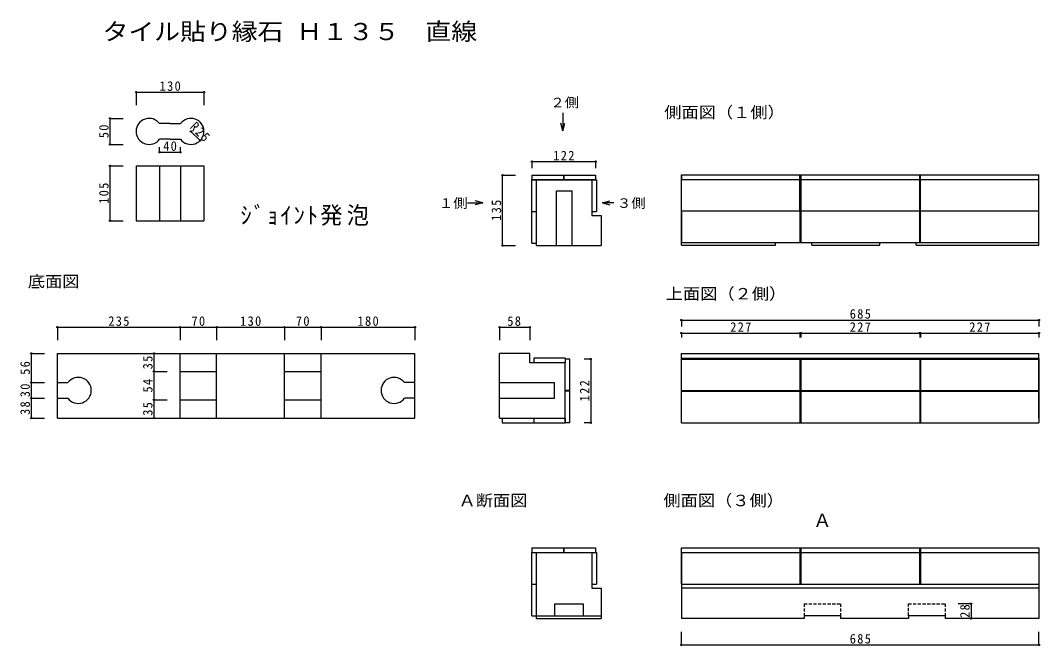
# Model space of a CAD drawing. Units: millimetres at full size, sheet at 1:5. Extents: x -1024 to 928, y -544 to 654.
import ezdxf
from ezdxf.enums import TextEntityAlignment as Align

# ---------------------------------------------------------------- set-up
doc = ezdxf.new("R2010")
doc.units = ezdxf.units.MM
doc.header["$LTSCALE"] = 5
doc.header["$PDMODE"] = 32
doc.header["$PDSIZE"] = 2.5
doc.linetypes.add('DASHED1', pattern=[1.8, 1.2, -0.6])
for name, color, linetype in [('0-0', 2, 'Continuous'), ('7-0', 4, 'Continuous'), ('8-0', 5, 'Continuous'), ('F-0', 7, 'Continuous')]:
    doc.layers.add(name, color=color, linetype=linetype)
doc.styles.add('ＭＳ ゴシック', font='')
doc.styles.get('ＭＳ ゴシック').set_extended_font_data('MS Gothic')

msp = doc.modelspace()

# ---------------------------------------------------------------- linework, layer by layer
at = {"layer": '0-0'}
for p, q in [((-737.749, 456.668), (-757.749, 456.668)), ((-737.749, 456.668), (-717.749, 456.668)), ((-737.749, 426.668), (-757.749, 426.668)), ((-737.749, 426.668), (-717.749, 426.668)), ((-802.749, 375.357), (-802.749, 270.357)), ((-802.749, 375.357), (-672.749, 375.357)), ((-757.749, 375.357), (-757.749, 270.357)), ((-717.749, 375.357), (-717.749, 270.357)), ((-672.749, 375.357), (-672.749, 270.357)), ((241.818, 223.655), (241.818, 349.655)), ((32.418, 222.655), (32.418, 327.655)), ((70.418, 280.655), (88.418, 280.655)), ((88.418, 280.655), (88.418, 222.655)), ((-802.749, 270.357), (-672.749, 270.357)), ((-35.582, 222.655), (88.418, 222.655)), ((421.818, 228.655), (491.818, 228.655)), ((491.818, 223.655), (491.818, 228.655)), ((491.818, 223.655), (621.818, 223.655)), ((691.818, 223.655), (691.818, 228.655)), ((691.818, 223.655), (926.818, 223.655)), ((926.818, 223.655), (926.818, 229.655)), ((-953.582, 16.124), (-268.582, 16.124)), ((-953.582, -107.876), (-953.582, 16.124)), ((-718.582, -107.876), (-718.582, 16.124)), ((-648.582, -107.876), (-648.582, 16.124)), ((-518.582, -107.876), (-518.582, 16.124)), ((-448.582, -107.876), (-448.582, 16.124)), ((-268.582, -107.876), (-268.582, 16.124)), ((-48.582, 16.124), (-106.582, 16.124)), ((-106.582, -107.876), (-106.582, 16.124)), ((-48.582, -1.876), (-48.582, 16.124)), ((241.818, 16.124), (926.818, 16.124)), ((241.818, 5.124), (241.818, 16.124)), ((926.818, -107.876), (926.818, 16.124)), ((-718.582, -18.876), (-648.582, -18.876)), ((-518.582, -18.876), (-448.582, -18.876)), ((19.418, -1.876), (-48.582, -1.876)), ((19.418, -107.876), (19.418, -1.876)), ((-953.582, -69.877), (-953.582, -39.876)), ((-953.582, -69.877), (-953.582, -39.876)), ((-953.582, -69.877), (-953.582, -39.876)), ((-268.582, -39.876), (-288.582, -39.876)), ((-106.582, -39.876), (-1.582, -39.876)), ((-953.582, -69.877), (-933.582, -69.877)), ((-718.582, -72.876), (-648.582, -72.876)), ((-518.582, -72.876), (-448.582, -72.876)), ((-268.582, -69.877), (-288.582, -69.877)), ((-953.582, -107.876), (-268.582, -107.876)), ((-106.582, -107.876), (19.418, -107.876)), ((-35.582, -491.906), (-35.582, -365.906)), ((-35.582, -365.906), (70.418, -365.906)), ((70.418, -365.906), (70.418, -433.906)), ((241.818, -365.906), (241.818, -491.906)), ((70.418, -433.906), (88.418, -433.906)), ((88.418, -433.906), (88.418, -491.906)), ((926.818, -433.906), (241.818, -433.906)), ((-0.582, -463.906), (53.418, -463.906)), ((-0.582, -486.906), (-0.582, -463.906)), ((53.418, -463.906), (53.418, -486.906)), ((-35.582, -486.906), (88.418, -486.906)), ((546.818, -486.906), (476.818, -486.906)), ((476.818, -486.906), (476.818, -491.906)), ((546.818, -486.906), (546.818, -491.906)), ((746.818, -486.906), (676.818, -486.906)), ((676.818, -486.906), (676.818, -491.906)), ((746.818, -486.906), (746.818, -491.906)), ((-35.582, -491.906), (88.418, -491.906)), ((476.818, -491.906), (241.818, -491.906)), ((676.818, -491.906), (546.818, -491.906)), ((926.818, -491.906), (746.818, -491.906))]:
    msp.add_line(p, q, dxfattribs=at)
at = {"layer": '0-0', "linetype": 'DASHED1'}
msp.add_line((476.818, -463.906), (476.818, -486.906), dxfattribs=at)
at = {"layer": '0-0'}
for points in [[(-35.582, 222.655), (-35.582, 348.655), (70.418, 348.655), (70.418, 280.655)], [(2.418, 222.655), (2.418, 327.655), (32.418, 327.655)], [(241.818, 223.655), (421.818, 223.655), (421.818, 228.655)], [(621.818, 223.655), (621.818, 228.655), (691.818, 228.655)], [(-953.582, -69.877), (-953.582, -39.876), (-933.582, -39.876)], [(-106.582, -69.877), (-1.582, -69.877), (-1.582, -39.876)], [(241.818, -365.906), (926.818, -365.906), (926.818, -491.906)]]:
    msp.add_lwpolyline(points, dxfattribs=at)
at = {"layer": '0-0', "linetype": 'DASHED1'}
for points in [[(476.818, -463.906), (546.818, -463.906), (546.818, -486.906)], [(676.818, -486.906), (676.818, -463.906), (746.818, -463.906), (746.818, -486.906)]]:
    msp.add_lwpolyline(points, dxfattribs=at)
at = {"layer": '0-0'}
for centre, start, end in [((-777.749, 441.668), 36.86993, 323.13007), ((-697.749, 441.668), 216.86993, 143.13007), ((-913.582, -54.876), 216.86993, 143.13007), ((-308.582, -54.876), 36.86993, 323.13007)]:
    msp.add_arc(centre, 25, start, end, dxfattribs=at)
at = {"layer": '7-0'}
for p, q in [((-802.749, 516.668), (-672.749, 516.668)), ((-802.749, 516.668), (-802.749, 491.668)), ((-672.749, 516.668), (-672.749, 491.668)), ((-852.749, 416.668), (-852.749, 466.668)), ((-852.749, 466.668), (-827.749, 466.668)), ((-697.749, 441.668), (-680.072, 423.99)), ((-852.749, 416.668), (-827.749, 416.668)), ((-757.749, 401.668), (-757.749, 411.668)), ((-717.749, 401.668), (-717.749, 411.668)), ((-757.749, 401.668), (-717.749, 401.668)), ((-852.749, 270.357), (-852.749, 375.357)), ((-852.749, 375.357), (-827.749, 375.357)), ((-44.582, 383.655), (77.418, 383.655)), ((-44.582, 383.655), (-44.582, 371.155)), ((77.418, 383.655), (77.418, 371.155)), ((-100.764, 222.655), (-100.764, 357.655)), ((-100.764, 357.655), (-75.764, 357.655)), ((-852.749, 270.357), (-827.749, 270.357)), ((-100.764, 222.655), (-75.764, 222.655)), ((-100.764, 222.655), (-75.764, 222.655)), ((241.818, 79.978), (926.818, 79.978)), ((241.818, 79.978), (241.818, 67.478)), ((926.818, 79.978), (926.818, 67.478)), ((-953.582, 66.124), (-718.582, 66.124)), ((-953.582, 66.124), (-953.582, 41.124)), ((-718.582, 66.124), (-718.582, 41.124)), ((-718.582, 66.124), (-648.582, 66.124)), ((-648.582, 66.124), (-648.582, 41.124)), ((-648.582, 66.124), (-518.582, 66.124)), ((-518.582, 66.124), (-518.582, 41.124)), ((-518.582, 66.124), (-448.582, 66.124)), ((-448.582, 66.124), (-448.582, 41.124)), ((-448.582, 66.124), (-268.582, 66.124)), ((-268.582, 66.124), (-268.582, 41.124)), ((-106.582, 66.124), (-48.582, 66.124)), ((-106.582, 66.124), (-106.582, 41.124)), ((-48.582, 66.124), (-48.582, 41.124)), ((241.818, 54.978), (468.818, 54.978)), ((241.818, 54.978), (241.818, 46.424)), ((468.818, 54.978), (468.818, 46.424)), ((470.318, 54.978), (698.318, 54.978)), ((470.318, 54.978), (470.318, 46.424)), ((698.318, 54.978), (698.318, 46.424)), ((699.818, 54.978), (926.818, 54.978)), ((699.818, 54.978), (699.818, 46.424)), ((926.818, 54.978), (926.818, 46.424)), ((-1003.582, 16.124), (-1003.582, -39.876)), ((-1003.582, 16.124), (-978.582, 16.124)), ((-768.582, 16.124), (-768.582, -18.876)), ((-768.582, 16.124), (-743.582, 16.124)), ((68.024, 5.124), (55.524, 5.124)), ((68.024, 5.124), (68.024, -116.876)), ((-768.582, -18.876), (-743.582, -18.876)), ((-768.582, -18.876), (-768.582, -72.876)), ((-1003.582, -39.876), (-978.582, -39.876)), ((-1003.582, -39.876), (-1003.582, -69.877)), ((-1003.582, -69.877), (-978.582, -69.877)), ((-1003.582, -69.877), (-1003.582, -107.876)), ((-768.582, -72.876), (-743.582, -72.876)), ((-768.582, -72.876), (-768.582, -107.876)), ((-1003.582, -107.876), (-978.582, -107.876)), ((-768.582, -107.876), (-743.582, -107.876)), ((68.024, -116.876), (55.524, -116.876)), ((796.818, -463.906), (771.818, -463.906)), ((796.818, -463.906), (796.818, -491.906)), ((796.818, -491.906), (771.818, -491.906)), ((241.818, -542.906), (241.818, -517.906)), ((926.818, -542.906), (926.818, -517.906)), ((241.818, -542.906), (926.818, -542.906))]:
    msp.add_line(p, q, dxfattribs=at)
for p in [(-802.749, 516.668), (-672.749, 516.668), (-852.749, 466.668), (-697.749, 441.668), (-852.749, 416.668), (-680.072, 423.99), (-757.749, 401.668), (-717.749, 401.668), (-852.749, 375.357), (-44.582, 383.655), (77.418, 383.655), (-100.764, 357.655), (-852.749, 270.357), (-100.764, 222.655), (241.818, 79.978), (926.818, 79.978), (-953.582, 66.124), (-718.582, 66.124), (-648.582, 66.124), (-518.582, 66.124), (-448.582, 66.124), (-268.582, 66.124), (-106.582, 66.124), (-48.582, 66.124), (241.818, 54.978), (468.818, 54.978), (470.318, 54.978), (698.318, 54.978), (699.818, 54.978), (926.818, 54.978), (-1003.582, 16.124), (-768.582, 16.124), (68.024, 5.124), (-768.582, -18.876), (-1003.582, -39.876), (-1003.582, -69.877), (-768.582, -72.876), (-1003.582, -107.876), (-768.582, -107.876), (68.024, -116.876), (796.818, -463.906), (796.818, -491.906), (241.818, -542.906), (926.818, -542.906)]:
    msp.add_point(p, dxfattribs=at)
at = {"layer": '8-0'}
for p, q in [((-44.582, 357.655), (-44.582, 348.655)), ((-44.582, 357.655), (77.418, 357.655)), ((15.918, 357.655), (15.918, 348.655)), ((16.918, 357.655), (16.918, 348.655)), ((77.418, 357.655), (77.418, 348.655)), ((241.818, 358.655), (926.818, 358.655)), ((468.818, 287.655), (468.818, 358.655)), ((470.318, 358.655), (470.318, 228.655)), ((698.318, 228.655), (698.318, 358.655)), ((699.818, 228.655), (699.818, 358.655)), ((926.818, 228.655), (926.818, 358.655)), ((-44.582, 227.655), (-44.582, 348.655)), ((-44.582, 348.655), (-35.582, 348.655)), ((77.418, 348.655), (-44.582, 348.655)), ((70.418, 348.655), (79.418, 348.655)), ((79.418, 348.655), (79.418, 288.155)), ((241.818, 349.655), (926.818, 349.655)), ((241.818, 289.155), (241.818, 349.655)), ((-44.582, 288.155), (-35.582, 288.155)), ((241.818, 289.155), (926.818, 289.155)), ((241.818, 289.155), (241.818, 228.655)), ((468.818, 287.655), (468.818, 228.655)), ((241.818, 228.655), (926.818, 228.655)), ((-41.082, 7.124), (-41.082, -1.876)), ((19.418, 7.124), (-41.082, 7.124)), ((19.418, 7.124), (19.418, -1.876)), ((28.418, 5.124), (19.418, 5.124)), ((28.418, -116.876), (28.418, 5.124)), ((241.818, -116.876), (241.818, 7.124)), ((241.818, 7.124), (926.818, 7.124)), ((241.818, 5.124), (926.818, 5.124)), ((468.818, 7.124), (468.818, -116.876)), ((470.318, 7.124), (470.318, -116.876)), ((698.318, 7.124), (698.318, -116.876)), ((699.818, 7.124), (699.818, -116.876)), ((926.818, 7.124), (926.818, -116.876)), ((19.418, -1.876), (-41.082, -1.876)), ((19.418, -116.876), (19.418, -1.876)), ((28.418, -55.376), (19.418, -55.376)), ((28.418, -56.376), (19.418, -56.376)), ((241.818, -55.376), (926.818, -55.376)), ((241.818, -56.376), (926.818, -56.376)), ((-101.582, -107.876), (19.418, -107.876)), ((-41.082, -107.876), (-41.082, -116.876)), ((19.418, -107.876), (19.418, -116.876)), ((28.418, -116.876), (19.418, -116.876)), ((241.818, -116.876), (926.818, -116.876)), ((-44.582, -356.906), (77.418, -356.906)), ((-44.582, -486.906), (-44.582, -365.906)), ((-44.582, -365.906), (77.418, -365.906)), ((15.918, -356.906), (15.918, -365.906)), ((16.918, -356.906), (16.918, -365.906)), ((70.418, -365.906), (79.418, -365.906)), ((77.418, -356.906), (77.418, -365.906)), ((79.418, -365.906), (79.418, -426.406)), ((241.818, -426.406), (241.818, -356.906)), ((241.818, -365.906), (926.818, -365.906)), ((468.818, -356.906), (468.818, -426.406)), ((470.318, -356.906), (470.318, -426.406)), ((698.818, -426.406), (698.818, -356.906)), ((699.818, -356.906), (699.818, -426.406)), ((-44.582, -426.406), (-35.582, -426.406)), ((241.818, -426.406), (926.818, -426.406))]:
    msp.add_line(p, q, dxfattribs=at)
for points in [[(241.818, 349.655), (241.818, 358.655), (241.818, 349.655)], [(-44.582, 227.655), (-35.582, 227.655), (-35.582, 348.655)], [(70.418, 348.655), (70.418, 288.155), (79.418, 288.155)], [(-101.582, -107.876), (-101.582, -116.876), (19.418, -116.876)], [(-44.582, -356.906), (-44.582, -365.906), (-35.582, -365.906)], [(-44.582, -486.906), (-35.582, -486.906), (-35.582, -365.906)], [(70.418, -365.906), (70.418, -426.406), (79.418, -426.406)], [(241.818, -356.906), (926.818, -356.906), (926.818, -426.406)]]:
    msp.add_lwpolyline(points, dxfattribs=at)
at = {"layer": 'F-0'}
for p, q in [((14.595, 477.122), (14.595, 442.693)), ((14.595, 442.693), (10.713, 457.182)), ((14.595, 442.693), (18.477, 457.182)), ((-167.96, 304.711), (-138.817, 304.711)), ((-138.817, 304.711), (-153.306, 308.593)), ((-138.817, 304.711), (-153.306, 300.828)), ((90.45, 304.711), (104.939, 308.593)), ((90.45, 304.711), (104.939, 300.828)), ((112.307, 304.711), (90.45, 304.711))]:
    msp.add_line(p, q, dxfattribs=at)

# ---------------------------------------------------------------- texts
at = {"layer": '7-0', "color": 3, "char_height": 18.33, "attachment_point": 7, "style": 'ＭＳ ゴシック'}
for s, insert in [('\\T1.21;\\W0.95;130', (-757.749, 519.168)), ('\\T1.21;\\W0.95;40', (-750.874, 404.168)), ('\\T1.21;\\W0.95;122', (-3.582, 386.155)), ('\\T1.21;\\W0.95;685', (564.318, 82.478)), ('\\T1.21;\\W0.95;235', (-856.082, 68.624)), ('\\T1.21;\\W0.95;70', (-696.707, 68.624)), ('\\T1.21;\\W0.95;130', (-603.582, 68.624)), ('\\T1.21;\\W0.95;70', (-496.707, 68.624)), ('\\T1.21;\\W0.95;180', (-378.582, 68.624)), ('\\T1.21;\\W0.95;58', (-91.707, 68.624)), ('\\T1.21;\\W0.95;227', (335.318, 57.478)), ('\\T1.21;\\W0.95;227', (564.318, 57.478)), ('\\T1.21;\\W0.95;227', (793.318, 57.478)), ('\\T1.21;\\W0.95;685', (564.318, -540.406))]:
    msp.add_mtext(s, dxfattribs=dict(at, insert=insert))
for s, insert, rotation in [('\\T1.21;\\W0.95;50', (-855.249, 428.543), 90), ('\\T1.21;\\W0.95;R25', (-701.285, 448.739), 315), ('\\T1.21;\\W0.95;105', (-855.249, 302.857), 90), ('\\T1.21;\\W0.95;135', (-103.264, 270.155), 90), ('\\T1.21;\\W0.95;35', (-771.082, -14.501), 90), ('\\T1.21;\\W0.95;56', (-1006.082, -25.001), 90), ('\\T1.21;\\W0.95;54', (-771.082, -59.001), 90), ('\\T1.21;\\W0.95;122', (65.524, -75.876), 90), ('\\T1.21;\\W0.95;30', (-1006.082, -68.001), 90), ('\\T1.21;\\W0.95;38', (-1006.082, -102.001), 90), ('\\T1.21;\\W0.95;35', (-771.082, -103.501), 90), ('\\T1.21;\\W0.95;28', (794.318, -491.031), 90)]:
    msp.add_mtext(s, dxfattribs=dict(at, insert=insert, rotation=rotation))
at = {"layer": 'F-0', "color": 6, "style": 'ＭＳ ゴシック', "width": 1.1}
msp.add_text('タイル貼り縁石 Ｈ１３５\u3000直線', height=32.99, dxfattribs=at).set_placement((-867.112, 606.652), align=Align.BOTTOM_LEFT)
at = {"layer": 'F-0', "color": 3, "style": 'ＭＳ ゴシック', "width": 1.1}
for s, height, p in [('２側', 18.33, (-9.125, 482.39)), ('側面図（１側）', 21.99, (208.991, 460.653)), ('１側', 18.33, (-222.796, 289.54)), ('３側', 18.33, (118.266, 289.54)), ('底面図', 21.99, (-1010.148, 136.341)), ('上面図（２側）', 21.99, (211.792, 112.86)), ('Ａ断面図', 21.99, (-185.07, -283.457)), ('側面図（３側）', 21.99, (207.254, -283.457))]:
    msp.add_text(s, height=height, dxfattribs=at).set_placement(p, align=Align.BOTTOM_LEFT)
at = {"layer": 'F-0', "color": 2, "style": 'ＭＳ ゴシック'}
msp.add_text('Ａ', height=25.66, dxfattribs=at).set_placement((494.318, -324.394), align=Align.BOTTOM_LEFT)
at = {"layer": 'F-0', "color": 6, "insert": (-602.819, 260.709), "char_height": 32.99, "attachment_point": 7, "style": 'ＭＳ ゴシック'}
msp.add_mtext('\\T1.19;\\W0.95;ｼﾞｮｲﾝﾄ発泡', dxfattribs=at)

doc.saveas('drawing.dxf')
